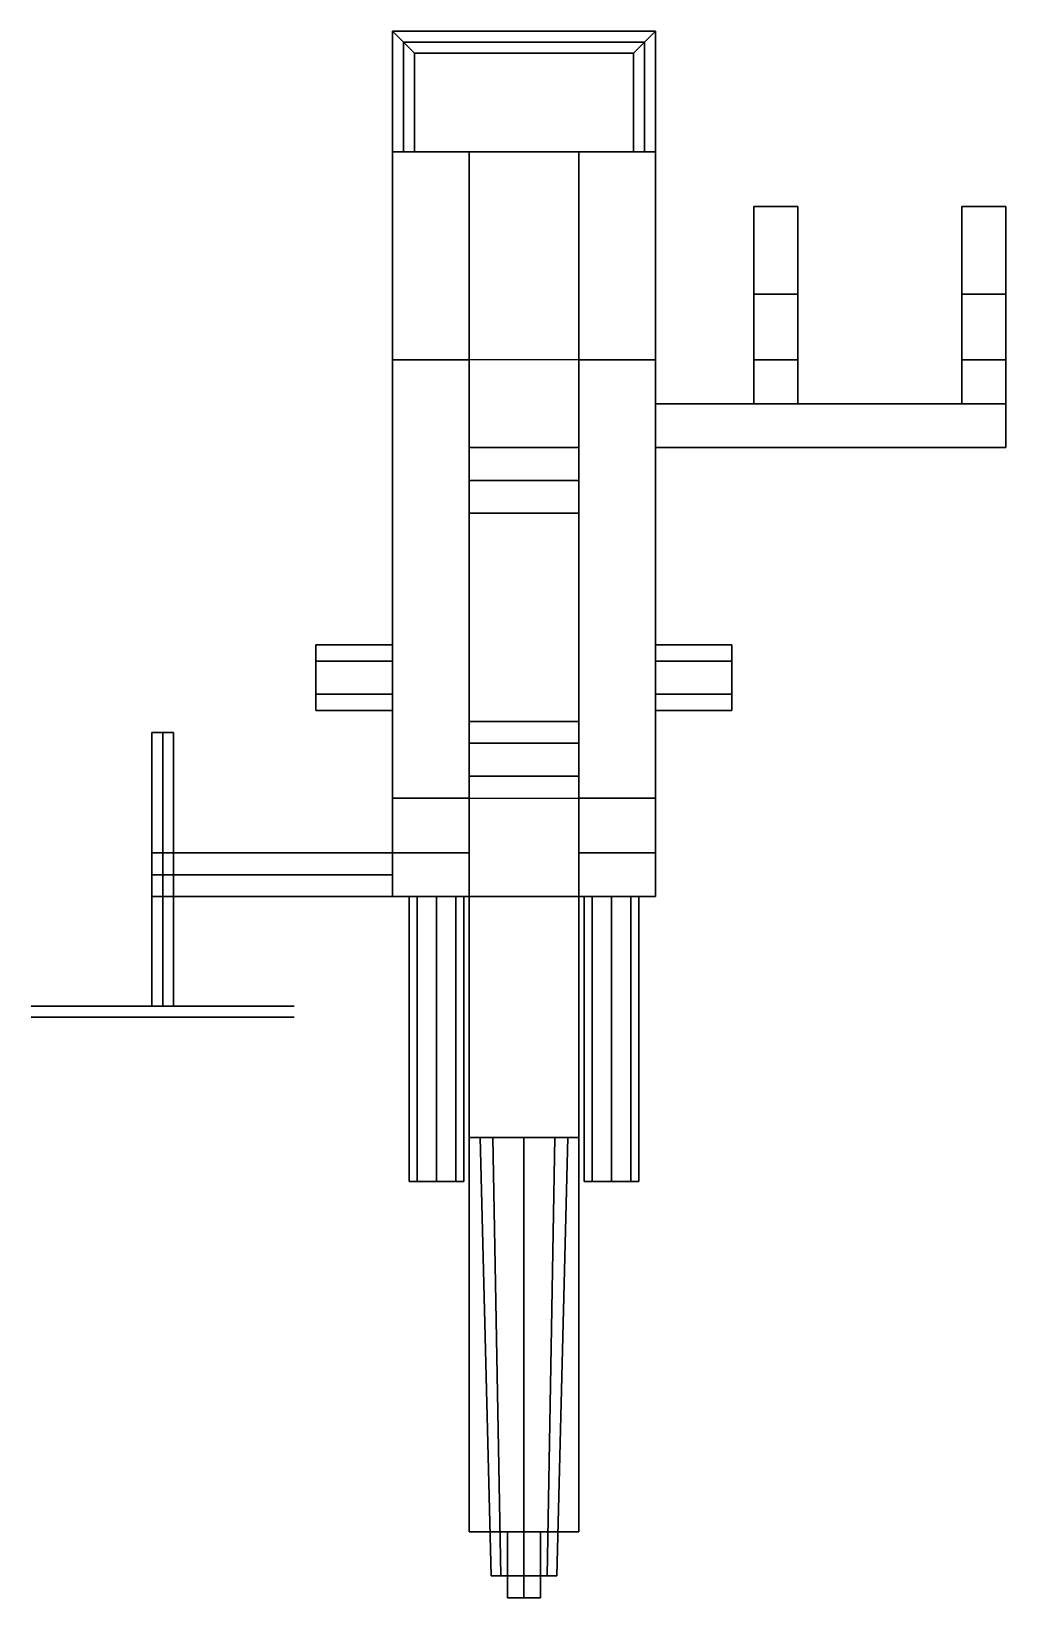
# Model space of a CAD drawing. Extents: x -0.45 to 0.44, y -0.84 to 0.59.
import ezdxf

# ---------------------------------------------------------------- set-up
doc = ezdxf.new("R2010")
doc.units = 0
doc.layers.add('SLEEVE', color=5, linetype='CONTINUOUS')

msp = doc.modelspace()

# ---------------------------------------------------------------- linework, layer by layer
at = {"layer": 'SLEEVE'}
for points in [[(-0.11, 0.58, -0.02), (-0.12, 0.59, -0.03), (-0.12, 0.48, -0.11), (-0.11, 0.48, -0.1)], [(-0.12, 0.59, -0.03), (-0.11, 0.58, -0.04), (-0.11, 0.48, -0.12), (-0.12, 0.48, -0.11)], [(0.11, 0.58, -0.02), (0.12, 0.59, -0.03), (-0.12, 0.59, -0.03), (-0.11, 0.58, -0.02)], [(0.12, 0.59, -0.03), (0.11, 0.58, -0.04), (-0.11, 0.58, -0.04), (-0.12, 0.59, -0.03)], [(0.12, 0.59, -0.03), (0.11, 0.58, -0.02), (0.11, 0.48, -0.1), (0.12, 0.48, -0.11)], [(0.11, 0.58, -0.04), (0.12, 0.59, -0.03), (0.12, 0.48, -0.11), (0.11, 0.48, -0.12)], [(-0.1, 0.57, -0.03), (-0.11, 0.58, -0.02), (-0.11, 0.48, -0.1), (-0.1, 0.48, -0.11)], [(-0.11, 0.58, -0.04), (-0.1, 0.57, -0.03), (-0.1, 0.48, -0.11), (-0.11, 0.48, -0.12)], [(0.1, 0.57, -0.03), (0.11, 0.58, -0.02), (-0.11, 0.58, -0.02), (-0.1, 0.57, -0.03)], [(0.11, 0.58, -0.04), (0.1, 0.57, -0.03), (-0.1, 0.57, -0.03), (-0.11, 0.58, -0.04)], [(0.11, 0.58, -0.02), (0.1, 0.57, -0.03), (0.1, 0.48, -0.11), (0.11, 0.48, -0.1)], [(0.1, 0.57, -0.03), (0.11, 0.58, -0.04), (0.11, 0.48, -0.12), (0.1, 0.48, -0.11)], [(-0.12, 0.48, -0.12), (-0.12, -0.2, -0.12), (-0.12, -0.2, -0.05), (-0.12, 0.48, -0.05)], [(0.12, 0.48, -0.12), (0.12, -0.2, -0.12), (-0.12, -0.2, -0.12), (-0.12, 0.48, -0.12)], [(-0.12, 0.48, -0.05), (-0.12, 0.29, -0.05), (-0.12, 0.29, 0.04), (-0.12, 0.48, 0.04)], [(-0.12, 0.48, 0.04), (-0.12, 0.29, 0.04), (-0.05, 0.29, 0.04), (-0.05, 0.48, 0.04)], [(0.12, 0.48, 0.04), (0.12, 0.48, -0.12), (-0.12, 0.48, -0.12), (-0.12, 0.48, 0.04)], [(-0.05, 0.48, 0.04), (-0.05, -0.2, 0.04), (0.05, -0.2, 0.04), (0.05, 0.48, 0.04)], [(0.05, 0.48, 0.04), (0.05, 0.29, 0.04), (0.12, 0.29, 0.04), (0.12, 0.48, 0.04)], [(0.12, -0.2, -0.05), (0.12, -0.2, -0.12), (0.12, 0.48, -0.12), (0.12, 0.48, -0.05)], [(0.12, 0.29, 0.04), (0.12, 0.29, -0.05), (0.12, 0.48, -0.05), (0.12, 0.48, 0.04)], [(0.21, 0.43, 0.14), (0.21, 0.35, 0.09), (0.21, 0.35, 0.15), (0.21, 0.43, 0.18)], [(0.25, 0.43, 0.18), (0.25, 0.43, 0.14), (0.21, 0.43, 0.14), (0.21, 0.43, 0.18)], [(0.25, 0.43, 0.14), (0.25, 0.35, 0.09), (0.21, 0.35, 0.09), (0.21, 0.43, 0.14)], [(0.21, 0.43, 0.18), (0.21, 0.35, 0.15), (0.25, 0.35, 0.15), (0.25, 0.43, 0.18)], [(0.25, 0.35, 0.15), (0.25, 0.35, 0.09), (0.25, 0.43, 0.14), (0.25, 0.43, 0.18)], [(0.44, 0.43, 0.18), (0.44, 0.43, 0.14), (0.4, 0.43, 0.14), (0.4, 0.43, 0.18)], [(0.44, 0.43, 0.14), (0.44, 0.35, 0.09), (0.4, 0.35, 0.09), (0.4, 0.43, 0.14)], [(0.4, 0.43, 0.14), (0.4, 0.35, 0.09), (0.4, 0.35, 0.15), (0.4, 0.43, 0.18)], [(0.4, 0.43, 0.18), (0.4, 0.35, 0.15), (0.44, 0.35, 0.15), (0.44, 0.43, 0.18)], [(0.44, 0.35, 0.15), (0.44, 0.35, 0.09), (0.44, 0.43, 0.14), (0.44, 0.43, 0.18)], [(0.21, 0.35, 0.09), (0.21, 0.29, 0.01), (0.21, 0.29, 0.08), (0.21, 0.35, 0.15)], [(0.25, 0.35, 0.09), (0.25, 0.29, 0.01), (0.21, 0.29, 0.01), (0.21, 0.35, 0.09)], [(0.21, 0.35, 0.15), (0.21, 0.29, 0.08), (0.25, 0.29, 0.08), (0.25, 0.35, 0.15)], [(0.25, 0.29, 0.08), (0.25, 0.29, 0.01), (0.25, 0.35, 0.09), (0.25, 0.35, 0.15)], [(0.44, 0.35, 0.09), (0.44, 0.29, 0.01), (0.4, 0.29, 0.01), (0.4, 0.35, 0.09)], [(0.4, 0.35, 0.09), (0.4, 0.29, 0.01), (0.4, 0.29, 0.08), (0.4, 0.35, 0.15)], [(0.4, 0.35, 0.15), (0.4, 0.29, 0.08), (0.44, 0.29, 0.08), (0.44, 0.35, 0.15)], [(0.44, 0.29, 0.08), (0.44, 0.29, 0.01), (0.44, 0.35, 0.09), (0.44, 0.35, 0.15)], [(-0.12, 0.29, -0.05), (-0.12, -0.11, -0.05), (0.12, -0.11, -0.05), (0.12, 0.29, -0.05)], [(-0.12, 0.29, 0.04), (-0.12, 0.29, -0.05), (-0.05, 0.29, -0.05), (-0.05, 0.29, 0.04)], [(-0.05, 0.29, -0.05), (-0.05, -0.11, -0.05), (-0.05, -0.1475, 0.04), (-0.05, 0.29, 0.04)], [(0.05, 0.29, 0.04), (0.05, 0.29, -0.05), (0.12, 0.29, -0.05), (0.12, 0.29, 0.04)], [(0.05, -0.1475, 0.04), (0.05, -0.11, -0.05), (0.05, 0.29, -0.05), (0.05, 0.29, 0.04)], [(0.21, 0.29, 0.01), (0.21, 0.25, -0.06), (0.21, 0.25, 0.01), (0.21, 0.29, 0.08)], [(0.25, 0.29, 0.01), (0.25, 0.25, -0.06), (0.21, 0.25, -0.06), (0.21, 0.29, 0.01)], [(0.21, 0.29, 0.08), (0.21, 0.25, 0.01), (0.25, 0.25, 0.01), (0.25, 0.29, 0.08)], [(0.25, 0.25, 0.01), (0.25, 0.25, -0.06), (0.25, 0.29, 0.01), (0.25, 0.29, 0.08)], [(0.44, 0.29, 0.01), (0.44, 0.25, -0.06), (0.4, 0.25, -0.06), (0.4, 0.29, 0.01)], [(0.4, 0.29, 0.01), (0.4, 0.25, -0.06), (0.4, 0.25, 0.01), (0.4, 0.29, 0.08)], [(0.4, 0.29, 0.08), (0.4, 0.25, 0.01), (0.44, 0.25, 0.01), (0.44, 0.29, 0.08)], [(0.44, 0.25, 0.01), (0.44, 0.25, -0.06), (0.44, 0.29, 0.01), (0.44, 0.29, 0.08)], [(0.4, 0.25, 0.01), (0.4, 0.25, -0.06), (0.12, 0.25, -0.06), (0.12, 0.25, 0.01)], [(0.12, 0.25, 0.01), (0.12, 0.21, 0.01), (0.44, 0.21, 0.01), (0.44, 0.25, 0.01)], [(0.44, 0.25, -0.06), (0.44, 0.21, -0.06), (0.12, 0.21, -0.06), (0.12, 0.25, -0.06)], [(0.44, 0.21, 0.01), (0.44, 0.21, -0.06), (0.44, 0.25, -0.06), (0.44, 0.25, 0.01)], [(-0.05, 0.21, 0.04), (-0.05, -0.04, 0.04), (-0.05, -0.04, 0.13), (-0.05, 0.21, 0.13)], [(0.05, 0.21, 0.13), (0.05, 0.21, 0.04), (-0.05, 0.21, 0.04), (-0.05, 0.21, 0.13)], [(-0.05, 0.21, 0.13), (-0.05, -0.04, 0.13), (-0.05, -0.06, 0.22), (-0.05, 0.18, 0.26)], [(0.05, 0.18, 0.26), (0.05, 0.21, 0.13), (-0.05, 0.21, 0.13), (-0.05, 0.18, 0.26)], [(0.05, -0.04, 0.13), (0.05, -0.04, 0.04), (0.05, 0.21, 0.04), (0.05, 0.21, 0.13)], [(0.05, -0.06, 0.22), (0.05, -0.04, 0.13), (0.05, 0.21, 0.13), (0.05, 0.18, 0.26)], [(0.12, 0.21, 0.01), (0.12, 0.21, -0.06), (0.44, 0.21, -0.06), (0.44, 0.21, 0.01)], [(-0.05, 0.18, 0.26), (-0.05, -0.06, 0.22), (-0.05, -0.09, 0.32), (-0.05, 0.15, 0.38)], [(0.05, 0.15, 0.38), (0.05, 0.18, 0.26), (-0.05, 0.18, 0.26), (-0.05, 0.15, 0.38)], [(0.05, -0.09, 0.32), (0.05, -0.06, 0.22), (0.05, 0.18, 0.26), (0.05, 0.15, 0.38)], [(-0.05, 0.15, 0.38), (-0.05, -0.09, 0.32), (0.05, -0.09, 0.32), (0.05, 0.15, 0.38)], [(-0.12, 0.015, 0.026), (-0.12, 0.03), (-0.19, 0.03), (-0.19, 0.015, 0.026)], [(-0.12, 0.03), (-0.12, 0.015, -0.026), (-0.19, 0.015, -0.026), (-0.19, 0.03)], [(-0.19, -0.015, 0.026), (-0.19, 0.015, 0.026), (-0.19, 0.03), (-0.19, -0.03)], [(-0.19, -0.03), (-0.19, 0.03), (-0.19, 0.015, -0.026), (-0.19, -0.015, -0.026)], [(0.12, 0.015, -0.026), (0.12, 0.03), (0.19, 0.03), (0.19, 0.015, -0.026)], [(0.12, 0.03), (0.12, 0.015, 0.026), (0.19, 0.015, 0.026), (0.19, 0.03)], [(0.19, 0.03), (0.19, -0.03), (0.19, -0.015, -0.026), (0.19, 0.015, -0.026)], [(0.19, 0.015, 0.026), (0.19, -0.015, 0.026), (0.19, -0.03), (0.19, 0.03)], [(-0.12, -0.015, 0.026), (-0.12, 0.015, 0.026), (-0.19, 0.015, 0.026), (-0.19, -0.015, 0.026)], [(-0.12, 0.015, -0.026), (-0.12, -0.015, -0.026), (-0.19, -0.015, -0.026), (-0.19, 0.015, -0.026)], [(0.12, -0.015, -0.026), (0.12, 0.015, -0.026), (0.19, 0.015, -0.026), (0.19, -0.015, -0.026)], [(0.12, 0.015, 0.026), (0.12, -0.015, 0.026), (0.19, -0.015, 0.026), (0.19, 0.015, 0.026)], [(-0.12, -0.03), (-0.12, -0.015, 0.026), (-0.19, -0.015, 0.026), (-0.19, -0.03)], [(-0.12, -0.015, -0.026), (-0.12, -0.03), (-0.19, -0.03), (-0.19, -0.015, -0.026)], [(0.12, -0.03), (0.12, -0.015, -0.026), (0.19, -0.015, -0.026), (0.19, -0.03)], [(0.12, -0.015, 0.026), (0.12, -0.03), (0.19, -0.03), (0.19, -0.015, 0.026)], [(-0.05, -0.04, 0.13), (-0.05, -0.04, 0.04), (0.05, -0.04, 0.04), (0.05, -0.04, 0.13)], [(-0.05, -0.06, 0.22), (-0.05, -0.04, 0.13), (0.05, -0.04, 0.13), (0.05, -0.06, 0.22)], [(-0.33, -0.05, 0.06), (-0.34, -0.05, 0.05), (-0.34, -0.3, 0.05), (-0.33, -0.3, 0.06)], [(-0.34, -0.05, 0.05), (-0.33, -0.05, 0.04), (-0.33, -0.3, 0.04), (-0.34, -0.3, 0.05)], [(-0.32, -0.05, 0.05), (-0.33, -0.05, 0.06), (-0.33, -0.3, 0.06), (-0.32, -0.3, 0.05)], [(-0.33, -0.05, 0.04), (-0.32, -0.05, 0.05), (-0.32, -0.3, 0.05), (-0.33, -0.3, 0.04)], [(-0.05, -0.09, 0.32), (-0.05, -0.06, 0.22), (0.05, -0.06, 0.22), (0.05, -0.09, 0.32)], [(-0.12, -0.11, -0.05), (-0.12, -0.2, -0.05), (-0.12, -0.2, 0.07), (-0.12, -0.16, 0.07)], [(-0.05, -0.16, 0.07), (-0.05, -0.11, -0.05), (-0.12, -0.11, -0.05), (-0.12, -0.16, 0.07)], [(0.12, -0.16, 0.07), (0.12, -0.11, -0.05), (0.05, -0.11, -0.05), (0.05, -0.16, 0.07)], [(0.12, -0.2, 0.07), (0.12, -0.2, -0.05), (0.12, -0.11, -0.05), (0.12, -0.16, 0.07)], [(-0.05, -0.2, 0.07), (-0.05, -0.2, 0.04), (-0.05, -0.1475, 0.04), (-0.05, -0.16, 0.07)], [(0.05, -0.1475, 0.04), (0.05, -0.2, 0.04), (0.05, -0.2, 0.07), (0.05, -0.16, 0.07)], [(-0.12, -0.18, 0.07), (-0.12, -0.16, 0.05), (-0.34, -0.16, 0.05), (-0.34, -0.18, 0.07)], [(-0.12, -0.16, 0.05), (-0.12, -0.18, 0.03), (-0.34, -0.18, 0.03), (-0.34, -0.16, 0.05)], [(-0.12, -0.16, 0.07), (-0.12, -0.2, 0.07), (-0.05, -0.2, 0.07), (-0.05, -0.16, 0.07)], [(0.05, -0.16, 0.07), (0.05, -0.2, 0.07), (0.12, -0.2, 0.07), (0.12, -0.16, 0.07)], [(-0.12, -0.2, 0.05), (-0.12, -0.18, 0.07), (-0.34, -0.18, 0.07), (-0.34, -0.2, 0.05)], [(-0.12, -0.18, 0.03), (-0.12, -0.2, 0.05), (-0.34, -0.2, 0.05), (-0.34, -0.18, 0.03)], [(-0.32, -0.2, 0.05), (-0.32, -0.18, 0.03), (-0.34, -0.18, 0.03), (-0.34, -0.2, 0.05)], [(-0.05, -0.2, 0.04), (-0.12, -0.2, -0.12), (0.12, -0.2, -0.12), (0.05, -0.2, 0.04)], [(-0.12, -0.2, 0.07), (-0.12, -0.2, -0.12), (-0.05, -0.2, 0.04), (-0.05, -0.2, 0.07)], [(-0.0977, -0.2, -0.0623), (-0.105, -0.2, -0.08), (-0.105, -0.46, -0.08), (-0.0977, -0.46, -0.0623)], [(-0.105, -0.2, -0.08), (-0.0977, -0.2, -0.0977), (-0.0977, -0.46, -0.0977), (-0.105, -0.46, -0.08)], [(-0.08, -0.2, -0.055), (-0.0977, -0.2, -0.0623), (-0.0977, -0.46, -0.0623), (-0.08, -0.46, -0.055)], [(-0.0977, -0.2, -0.0977), (-0.08, -0.2, -0.105), (-0.08, -0.46, -0.105), (-0.0977, -0.46, -0.0977)], [(-0.0623, -0.2, -0.0623), (-0.08, -0.2, -0.055), (-0.08, -0.46, -0.055), (-0.0623, -0.46, -0.0623)], [(-0.08, -0.2, -0.105), (-0.0623, -0.2, -0.0977), (-0.0623, -0.46, -0.0977), (-0.08, -0.46, -0.105)], [(-0.055, -0.2, -0.08), (-0.0623, -0.2, -0.0623), (-0.0623, -0.46, -0.0623), (-0.055, -0.46, -0.08)], [(-0.0623, -0.2, -0.0977), (-0.055, -0.2, -0.08), (-0.055, -0.46, -0.08), (-0.0623, -0.46, -0.0977)], [(-0.05, -0.2, -0.12), (-0.05, -0.78, -0.08), (-0.05, -0.78, -0.02), (-0.05, -0.2, -0.02)], [(0.05, -0.2, -0.12), (0.05, -0.78, -0.08), (-0.05, -0.78, -0.08), (-0.05, -0.2, -0.12)], [(-0.05, -0.2, -0.02), (-0.05, -0.78, -0.02), (0.05, -0.78, -0.02), (0.05, -0.2, -0.02)], [(-0.05, -0.2, -0.02), (-0.05, -0.42, -0.02), (-0.05, -0.42, 0.04), (-0.05, -0.2, 0.04)], [(0.05, -0.2, 0.04), (0.05, -0.2, -0.02), (-0.05, -0.2, -0.02), (-0.05, -0.2, 0.04)], [(0.05, -0.2, -0.02), (0.05, -0.42, -0.02), (-0.05, -0.42, -0.02), (-0.05, -0.2, -0.02)], [(-0.05, -0.2, 0.04), (-0.05, -0.42, 0.04), (0.05, -0.42, 0.04), (0.05, -0.2, 0.04)], [(0.05, -0.2, 0.07), (0.05, -0.2, 0.04), (0.12, -0.2, -0.12), (0.12, -0.2, 0.07)], [(0.05, -0.78, -0.02), (0.05, -0.78, -0.08), (0.05, -0.2, -0.12), (0.05, -0.2, -0.02)], [(0.05, -0.42, 0.04), (0.05, -0.42, -0.02), (0.05, -0.2, -0.02), (0.05, -0.2, 0.04)], [(0.0623, -0.2, -0.0623), (0.055, -0.2, -0.08), (0.055, -0.46, -0.08), (0.0623, -0.46, -0.0623)], [(0.055, -0.2, -0.08), (0.0623, -0.2, -0.0977), (0.0623, -0.46, -0.0977), (0.055, -0.46, -0.08)], [(0.08, -0.2, -0.055), (0.0623, -0.2, -0.0623), (0.0623, -0.46, -0.0623), (0.08, -0.46, -0.055)], [(0.0623, -0.2, -0.0977), (0.08, -0.2, -0.105), (0.08, -0.46, -0.105), (0.0623, -0.46, -0.0977)], [(0.0977, -0.2, -0.0623), (0.08, -0.2, -0.055), (0.08, -0.46, -0.055), (0.0977, -0.46, -0.0623)], [(0.08, -0.2, -0.105), (0.0977, -0.2, -0.0977), (0.0977, -0.46, -0.0977), (0.08, -0.46, -0.105)], [(0.105, -0.2, -0.08), (0.0977, -0.2, -0.0623), (0.0977, -0.46, -0.0623), (0.105, -0.46, -0.08)], [(0.0977, -0.2, -0.0977), (0.105, -0.2, -0.08), (0.105, -0.46, -0.08), (0.0977, -0.46, -0.0977)], [(-0.4149, -0.3, 0.2349), (-0.33, -0.3, 0.03), (-0.4149, -0.3, 0.0651), (-0.45, -0.3, 0.15)], [(-0.33, -0.3, 0.27), (-0.2451, -0.3, 0.0651), (-0.33, -0.3, 0.03), (-0.4149, -0.3, 0.2349)], [(-0.2451, -0.3, 0.2349), (-0.21, -0.3, 0.15), (-0.2451, -0.3, 0.0651), (-0.33, -0.3, 0.27)], [(-0.4149, -0.31, 0.2349), (-0.45, -0.31, 0.15), (-0.4149, -0.31, 0.0651), (-0.33, -0.31, 0.27)], [(-0.33, -0.31, 0.27), (-0.4149, -0.31, 0.0651), (-0.33, -0.31, 0.03), (-0.2451, -0.31, 0.2349)], [(-0.2451, -0.31, 0.2349), (-0.33, -0.31, 0.03), (-0.2451, -0.31, 0.0651), (-0.21, -0.31, 0.15)], [(-0.05, -0.42, 0.04), (-0.05, -0.42, -0.02), (0.05, -0.42, -0.02), (0.05, -0.42, 0.04)], [(-0.0283, -0.42, 0.0283), (-0.04, -0.42), (-0.03, -0.82), (-0.0212, -0.82, 0.0212)], [(-0.04, -0.42), (-0.0283, -0.42, -0.0283), (-0.0212, -0.82, -0.0212), (-0.03, -0.82)], [(0, -0.42, 0.04), (-0.0283, -0.42, 0.0283), (-0.0212, -0.82, 0.0212), (0, -0.82, 0.03)], [(-0.0283, -0.42, -0.0283), (0, -0.42, -0.04), (0, -0.82, -0.03), (-0.0212, -0.82, -0.0212)], [(0.0283, -0.42, 0.0283), (0, -0.42, 0.04), (0, -0.82, 0.03), (0.0212, -0.82, 0.0212)], [(0, -0.42, -0.04), (0.0283, -0.42, -0.0283), (0.0212, -0.82, -0.0212), (0, -0.82, -0.03)], [(0.04, -0.42), (0.0283, -0.42, 0.0283), (0.0212, -0.82, 0.0212), (0.03, -0.82)], [(0.0283, -0.42, -0.0283), (0.04, -0.42), (0.03, -0.82), (0.0212, -0.82, -0.0212)], [(-0.0623, -0.46, -0.0623), (-0.105, -0.46, -0.08), (-0.0977, -0.46, -0.0977), (-0.055, -0.46, -0.08)], [(-0.08, -0.46, -0.055), (-0.0977, -0.46, -0.0623), (-0.105, -0.46, -0.08), (-0.0623, -0.46, -0.0623)], [(-0.055, -0.46, -0.08), (-0.0977, -0.46, -0.0977), (-0.08, -0.46, -0.105), (-0.0623, -0.46, -0.0977)], [(0.08, -0.46, -0.055), (0.0623, -0.46, -0.0623), (0.055, -0.46, -0.08), (0.0977, -0.46, -0.0623)], [(0.0977, -0.46, -0.0623), (0.055, -0.46, -0.08), (0.0623, -0.46, -0.0977), (0.105, -0.46, -0.08)], [(0.105, -0.46, -0.08), (0.0623, -0.46, -0.0977), (0.08, -0.46, -0.105), (0.0977, -0.46, -0.0977)], [(-0.05, -0.78, -0.02), (-0.05, -0.78, -0.08), (0.05, -0.78, -0.08), (0.05, -0.78, -0.02)], [(0, -0.78, -0.045), (-0.015, -0.78, -0.06), (-0.015, -0.84, -0.06), (0, -0.84, -0.045)], [(-0.015, -0.78, -0.06), (0, -0.78, -0.075), (0, -0.84, -0.075), (-0.015, -0.84, -0.06)], [(0.015, -0.78, -0.06), (0, -0.78, -0.045), (0, -0.84, -0.045), (0.015, -0.84, -0.06)], [(0, -0.78, -0.075), (0.015, -0.78, -0.06), (0.015, -0.84, -0.06), (0, -0.84, -0.075)], [(-0.0212, -0.82, 0.0212), (-0.03, -0.82), (0.0212, -0.82, -0.0212), (0.03, -0.82)], [(-0.03, -0.82), (-0.0212, -0.82, -0.0212), (0, -0.82, -0.03), (0.0212, -0.82, -0.0212)], [(0, -0.82, 0.03), (-0.0212, -0.82, 0.0212), (0.03, -0.82), (0.0212, -0.82, 0.0212)], [(0, -0.84, -0.045), (-0.015, -0.84, -0.06), (0, -0.84, -0.075), (0.015, -0.84, -0.06)]]:
    msp.add_3dface(points, dxfattribs=at)

doc.saveas('drawing.dxf')
